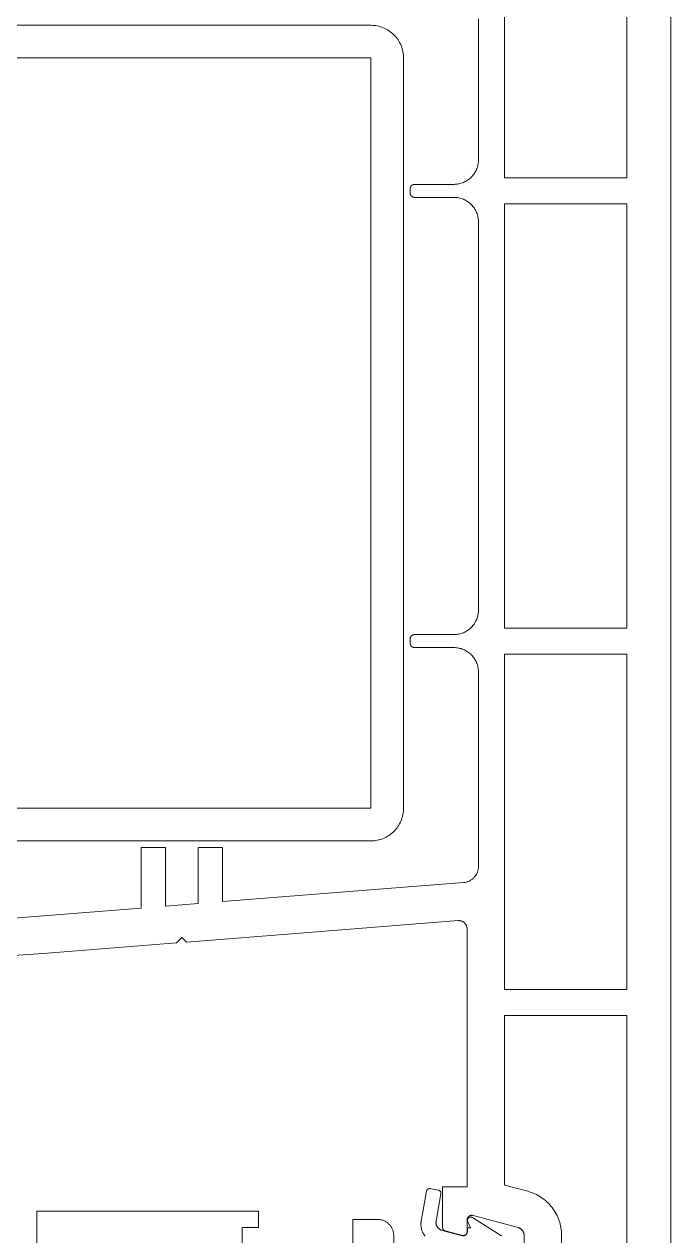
# Model space of a CAD drawing. Header units: centimetres. Extents: x 16433 to 114398, y -50094 to -12305.
# Drawn here: x 66733.37 to 66737.34, y -38604.81 to -38597.38 of the extents above; entities that cross this region are included whole.
import ezdxf

# ---------------------------------------------------------------- set-up
doc = ezdxf.new("R2010")
doc.units = ezdxf.units.CM
doc.header["$LTSCALE"] = 0.5
doc.layers.get('0').update_dxf_attribs({"linetype": 'CONTINUOUS'})
doc.layers.add('0-Coupe A.3', color=7, linetype='CONTINUOUS')

# ---------------------------------------------------------------- blocks, each defined once
blk = doc.blocks.new('Groupe-364-1')
at = {"color": 7, "linetype": 'Continuous', "lineweight": 5}
blk.add_polyline3d([(10408.2603, -46985.6852, 0), (10393.0472, -46988.5662, 0)], dxfattribs=at)
blk = doc.blocks.new('Groupe-369-1')
at = {"color": 7, "linetype": 'Continuous', "lineweight": 5}
for points in [[(10406.4097, -46987.4455, 0), (10406.4096, -46987.4463, 0), (10406.4095, -46987.4471, 0), (10406.4093, -46987.4479, 0), (10406.4092, -46987.4487, 0), (10406.409, -46987.4495, 0), (10406.4087, -46987.4503, 0), (10406.4084, -46987.451, 0), (10406.4081, -46987.4518, 0), (10406.4078, -46987.4525, 0), (10406.4074, -46987.4533, 0), (10406.407, -46987.454, 0), (10406.4066, -46987.4547, 0), (10406.4062, -46987.4554, 0), (10406.4057, -46987.456, 0), (10406.4052, -46987.4567, 0), (10406.4046, -46987.4573, 0), (10406.4041, -46987.4579, 0), (10406.4035, -46987.4585, 0), (10406.4029, -46987.459, 0), (10406.4023, -46987.4595, 0), (10406.4016, -46987.46, 0), (10406.401, -46987.4605, 0), (10406.4003, -46987.461, 0), (10406.3996, -46987.4614, 0), (10406.3989, -46987.4618, 0), (10406.3981, -46987.4621, 0), (10406.3974, -46987.4624, 0), (10406.3966, -46987.4627, 0), (10406.3958, -46987.463, 0), (10406.395, -46987.4632, 0), (10406.3943, -46987.4634, 0), (10406.3935, -46987.4636, 0), (10406.1473, -46987.5102, 0), (10406.1194, -46987.3628, 0), (10404.5656, -46987.6571, 0), (10404.5631, -46987.6577, 0), (10404.5606, -46987.6583, 0), (10404.5581, -46987.6591, 0), (10404.5557, -46987.6601, 0), (10404.5534, -46987.6611, 0), (10404.5511, -46987.6623, 0), (10404.5488, -46987.6636, 0), (10404.5467, -46987.665, 0), (10404.5446, -46987.6665, 0), (10404.5426, -46987.6681, 0), (10404.5407, -46987.6698, 0), (10404.5388, -46987.6716, 0), (10404.5371, -46987.6735, 0), (10404.5354, -46987.6755, 0), (10404.5339, -46987.6776, 0), (10404.5325, -46987.6797, 0), (10404.5312, -46987.6819, 0), (10404.53, -46987.6842, 0), (10404.5289, -46987.6866, 0), (10404.528, -46987.689, 0), (10404.5271, -46987.6914, 0), (10404.5264, -46987.6939, 0), (10404.5259, -46987.6964, 0), (10404.5254, -46987.6989, 0), (10404.5251, -46987.7015, 0), (10404.5249, -46987.7041, 0), (10404.5249, -46987.7066, 0), (10404.525, -46987.7092, 0), (10404.5252, -46987.7118, 0), (10404.5255, -46987.7143, 0), (10404.526, -46987.7169, 0), (10404.5266, -46987.7194, 0), (10404.7286, -46988.4608, 0), (10404.776, -46988.635, 0), (10404.9662, -46989.334, 0), (10404.944, -46989.3665, 0), (10404.9821, -46989.3925, 0), (10405.1974, -46990.1837, 0), (10405.2448, -46990.3579, 0)], [(10398.1739, -46987.5953, 0), (10406.3403, -46986.0488, 0)], [(10406.6457, -46986.907, 0), (10406.3471, -46986.9635, 0), (10406.3451, -46986.9639, 0), (10406.3431, -46986.9644, 0), (10406.3412, -46986.965, 0), (10406.3392, -46986.9657, 0), (10406.3373, -46986.9664, 0), (10406.3355, -46986.9672, 0), (10406.3336, -46986.9681, 0), (10406.3318, -46986.9691, 0), (10406.3301, -46986.9701, 0), (10406.3283, -46986.9713, 0), (10406.3267, -46986.9724, 0), (10406.3251, -46986.9737, 0), (10406.3235, -46986.975, 0), (10406.322, -46986.9764, 0), (10406.3205, -46986.9778, 0), (10406.3191, -46986.9793, 0), (10406.3178, -46986.9809, 0), (10406.3165, -46986.9825, 0), (10406.3153, -46986.9841, 0), (10406.3142, -46986.9858, 0), (10406.3131, -46986.9876, 0), (10406.3122, -46986.9894, 0), (10406.3112, -46986.9912, 0), (10406.3104, -46986.9931, 0), (10406.3096, -46986.995, 0), (10406.309, -46986.9969, 0), (10406.3084, -46986.9988, 0), (10406.3078, -46987.0008, 0), (10406.3074, -46987.0028, 0), (10406.307, -46987.0048, 0), (10406.3068, -46987.0069, 0), (10406.3066, -46987.0089, 0), (10406.2853, -46987.293, 0), (10406.2852, -46987.2947, 0), (10406.2853, -46987.2964, 0), (10406.2854, -46987.2981, 0), (10406.2856, -46987.2998, 0), (10406.2859, -46987.3015, 0), (10406.2863, -46987.3032, 0), (10406.2868, -46987.3048, 0), (10406.2874, -46987.3065, 0), (10406.2881, -46987.308, 0), (10406.2889, -46987.3096, 0), (10406.2897, -46987.311, 0), (10406.2907, -46987.3125, 0), (10406.2917, -46987.3139, 0), (10406.2928, -46987.3152, 0), (10406.294, -46987.3164, 0), (10406.2952, -46987.3176, 0), (10406.2966, -46987.3187, 0), (10406.2979, -46987.3197, 0), (10406.2994, -46987.3207, 0), (10406.3008, -46987.3216, 0), (10406.3024, -46987.3223, 0), (10406.304, -46987.323, 0), (10406.3056, -46987.3236, 0), (10406.3072, -46987.3241, 0), (10406.3089, -46987.3245, 0), (10406.3106, -46987.3249, 0), (10406.3123, -46987.3251, 0), (10406.314, -46987.3252, 0), (10406.3157, -46987.3252, 0), (10406.3174, -46987.3251, 0), (10406.3191, -46987.325, 0), (10406.3208, -46987.3247, 0), (10406.3945, -46987.3107, 0), (10406.3956, -46987.3106, 0), (10406.3968, -46987.3104, 0), (10406.3979, -46987.3104, 0), (10406.3991, -46987.3104, 0), (10406.4002, -46987.3105, 0), (10406.4013, -46987.3106, 0), (10406.4025, -46987.3109, 0), (10406.4036, -46987.3111, 0), (10406.4047, -46987.3115, 0), (10406.4057, -46987.3119, 0), (10406.4068, -46987.3123, 0), (10406.4078, -46987.3128, 0), (10406.4088, -46987.3134, 0), (10406.4098, -46987.3141, 0), (10406.4107, -46987.3147, 0), (10406.4116, -46987.3155, 0), (10406.4124, -46987.3163, 0), (10406.4132, -46987.3171, 0), (10406.4139, -46987.318, 0), (10406.4146, -46987.3189, 0), (10406.4152, -46987.3199, 0), (10406.4158, -46987.3208, 0), (10406.4163, -46987.3219, 0), (10406.4168, -46987.3229, 0), (10406.4172, -46987.324, 0), (10406.4175, -46987.3251, 0), (10406.4178, -46987.3262, 0), (10406.418, -46987.3273, 0), (10406.4181, -46987.3285, 0), (10406.4182, -46987.3296, 0), (10406.4182, -46987.3307, 0), (10406.4182, -46987.3319, 0), (10406.4097, -46987.4455, 0)], [(10406.0772, -46986.9917, 0), (10406.0783, -46986.9803, 0), (10406.0798, -46986.969, 0), (10406.0819, -46986.9577, 0), (10406.0843, -46986.9465, 0), (10406.0873, -46986.9355, 0), (10406.0906, -46986.9245, 0), (10406.0945, -46986.9137, 0), (10406.0987, -46986.9031, 0), (10406.1034, -46986.8927, 0), (10406.1085, -46986.8824, 0), (10406.1141, -46986.8724, 0), (10406.12, -46986.8626, 0), (10406.1263, -46986.853, 0), (10406.1331, -46986.8438, 0), (10406.1402, -46986.8348, 0), (10406.1476, -46986.8261, 0), (10406.1554, -46986.8177, 0), (10406.1636, -46986.8096, 0), (10406.172, -46986.8019, 0), (10406.1808, -46986.7946, 0), (10406.1899, -46986.7876, 0), (10406.1992, -46986.7809, 0), (10406.2088, -46986.7747, 0), (10406.2187, -46986.7689, 0), (10406.2287, -46986.7634, 0), (10406.239, -46986.7584, 0), (10406.2495, -46986.7538, 0), (10406.2602, -46986.7497, 0), (10406.271, -46986.746, 0), (10406.282, -46986.7427, 0), (10406.2931, -46986.7399, 0), (10406.3043, -46986.7375, 0), (10406.5175, -46986.6971, 0)], [(10406.3378, -46986.3241, 0), (10404.9054, -46986.5953, 0), (10405.0449, -46987.3322, 0), (10406.0662, -46987.1388, 0), (10406.0772, -46986.9917, 0)], [(10406.9742, -46989.8879, 0), (10406.758, -46989.9288, 0), (10406.5049, -46988.5926, 0), (10406.6032, -46988.574, 0), (10406.6218, -46988.6722, 0), (10407.0148, -46988.5978, 0)], [(10406.5935, -46987.9855, 0), (10406.4462, -46988.0134, 0), (10406.4182, -46987.866, 0), (10406.4174, -46987.8612, 0), (10406.4169, -46987.8563, 0), (10406.4166, -46987.8514, 0), (10406.4165, -46987.8465, 0), (10406.4167, -46987.8416, 0), (10406.4171, -46987.8367, 0), (10406.4177, -46987.8318, 0), (10406.4186, -46987.827, 0), (10406.4197, -46987.8222, 0), (10406.4211, -46987.8175, 0), (10406.4227, -46987.8129, 0), (10406.4245, -46987.8083, 0), (10406.4265, -46987.8038, 0), (10406.4287, -46987.7995, 0), (10406.4312, -46987.7952, 0), (10406.4339, -46987.7911, 0), (10406.4367, -46987.7871, 0), (10406.4398, -46987.7833, 0), (10406.443, -46987.7796, 0), (10406.4464, -46987.7761, 0), (10406.45, -46987.7727, 0), (10406.4538, -46987.7695, 0), (10406.4577, -46987.7666, 0), (10406.4617, -46987.7638, 0), (10406.4659, -46987.7612, 0), (10406.4702, -46987.7588, 0), (10406.4746, -46987.7566, 0), (10406.4791, -46987.7547, 0), (10406.4837, -46987.753, 0), (10406.4883, -46987.7515, 0), (10406.4931, -46987.7502, 0), (10406.4979, -46987.7492, 0), (10407.333, -46987.591, 0)], [(10406.1704, -46987.5062, 0), (10406.1702, -46987.5062, 0), (10406.1701, -46987.5062, 0), (10406.17, -46987.5062, 0), (10406.1699, -46987.5062, 0), (10406.1698, -46987.5062, 0), (10406.1697, -46987.5062, 0), (10406.1696, -46987.5062, 0), (10406.1695, -46987.5062, 0), (10406.1694, -46987.5062, 0), (10406.1693, -46987.5062, 0), (10406.1692, -46987.5062, 0), (10406.1691, -46987.5062, 0), (10406.169, -46987.5062, 0), (10406.1689, -46987.5062, 0), (10406.1688, -46987.5062, 0), (10406.1686, -46987.5063, 0), (10406.1685, -46987.5063, 0), (10406.1684, -46987.5063, 0), (10406.1683, -46987.5063, 0), (10406.1682, -46987.5063, 0), (10406.1681, -46987.5063, 0), (10406.168, -46987.5063, 0), (10406.1679, -46987.5063, 0), (10406.1678, -46987.5064, 0), (10406.1677, -46987.5064, 0), (10406.1676, -46987.5064, 0), (10406.1675, -46987.5064, 0), (10406.1674, -46987.5064, 0), (10406.1673, -46987.5064, 0), (10406.1672, -46987.5065, 0), (10406.1671, -46987.5065, 0), (10406.167, -46987.5065, 0)], [(10399.0714, -46988.6263, 0), (10399.9213, -46988.4654, 0), (10399.9286, -46988.4642, 0), (10399.9359, -46988.4634, 0), (10399.9432, -46988.4629, 0), (10399.9506, -46988.4628, 0), (10399.958, -46988.463, 0), (10399.9653, -46988.4636, 0), (10399.9726, -46988.4646, 0), (10399.9798, -46988.4659, 0), (10399.987, -46988.4676, 0), (10399.9941, -46988.4696, 0), (10400.001, -46988.472, 0), (10400.0079, -46988.4747, 0), (10400.0146, -46988.4778, 0), (10400.0211, -46988.4811, 0), (10400.0275, -46988.4848, 0), (10400.0337, -46988.4888, 0), (10400.0397, -46988.4931, 0), (10400.0454, -46988.4977, 0), (10400.051, -46988.5026, 0), (10400.0563, -46988.5077, 0), (10400.0613, -46988.5131, 0), (10400.066, -46988.5187, 0), (10400.0705, -46988.5245, 0), (10400.0747, -46988.5306, 0), (10400.0786, -46988.5368, 0), (10400.0821, -46988.5433, 0), (10400.0854, -46988.5499, 0), (10400.0883, -46988.5566, 0), (10400.0909, -46988.5635, 0), (10400.0932, -46988.5705, 0), (10400.095, -46988.5777, 0), (10400.0966, -46988.5849, 0), (10400.1413, -46988.8207, 0), (10400.1416, -46988.8221, 0), (10400.1419, -46988.8235, 0), (10400.1424, -46988.8249, 0), (10400.1429, -46988.8263, 0), (10400.1435, -46988.8277, 0), (10400.1441, -46988.829, 0), (10400.1449, -46988.8303, 0), (10400.1456, -46988.8315, 0), (10400.1465, -46988.8327, 0), (10400.1474, -46988.8339, 0), (10400.1483, -46988.835, 0), (10400.1493, -46988.8361, 0), (10400.1504, -46988.8371, 0), (10400.1515, -46988.8381, 0), (10400.1526, -46988.839, 0), (10400.1538, -46988.8399, 0), (10400.1551, -46988.8407, 0), (10400.1563, -46988.8414, 0), (10400.1577, -46988.8421, 0), (10400.159, -46988.8427, 0), (10400.1604, -46988.8432, 0), (10400.1618, -46988.8437, 0), (10400.1632, -46988.8441, 0), (10400.1646, -46988.8445, 0), (10400.1661, -46988.8447, 0), (10400.1675, -46988.8449, 0), (10400.169, -46988.845, 0), (10400.1705, -46988.8451, 0), (10400.1719, -46988.8451, 0), (10400.1734, -46988.845, 0), (10400.1749, -46988.8448, 0), (10400.1763, -46988.8446, 0), (10400.196, -46988.8408, 0), (10400.1974, -46988.8405, 0), (10400.1988, -46988.8401, 0), (10400.2002, -46988.8397, 0), (10400.2016, -46988.8392, 0), (10400.203, -46988.8386, 0), (10400.2043, -46988.8379, 0), (10400.2056, -46988.8372, 0), (10400.2068, -46988.8365, 0), (10400.208, -46988.8356, 0), (10400.2092, -46988.8347, 0), (10400.2103, -46988.8338, 0), (10400.2114, -46988.8328, 0), (10400.2124, -46988.8317, 0), (10400.2134, -46988.8306, 0), (10400.2143, -46988.8295, 0), (10400.2152, -46988.8283, 0), (10400.216, -46988.827, 0), (10400.2167, -46988.8257, 0), (10400.2174, -46988.8244, 0), (10400.218, -46988.8231, 0), (10400.2185, -46988.8217, 0), (10400.219, -46988.8203, 0), (10400.2194, -46988.8189, 0), (10400.2197, -46988.8175, 0), (10400.22, -46988.816, 0), (10400.2202, -46988.8146, 0), (10400.2203, -46988.8131, 0), (10400.2204, -46988.8116, 0), (10400.2204, -46988.8102, 0), (10400.2203, -46988.8087, 0), (10400.2201, -46988.8072, 0), (10400.2199, -46988.8058, 0), (10400.1752, -46988.57, 0), (10400.174, -46988.5627, 0), (10400.1732, -46988.5554, 0), (10400.1727, -46988.548, 0), (10400.1726, -46988.5407, 0), (10400.1728, -46988.5333, 0), (10400.1734, -46988.526, 0), (10400.1744, -46988.5187, 0), (10400.1757, -46988.5114, 0), (10400.1774, -46988.5043, 0), (10400.1794, -46988.4972, 0), (10400.1818, -46988.4902, 0), (10400.1845, -46988.4834, 0), (10400.1876, -46988.4767, 0), (10400.1909, -46988.4701, 0), (10400.1946, -46988.4638, 0), (10400.1986, -46988.4576, 0), (10400.2029, -46988.4516, 0), (10400.2075, -46988.4458, 0), (10400.2124, -46988.4403, 0), (10400.2175, -46988.435, 0), (10400.2229, -46988.43, 0), (10400.2285, -46988.4252, 0), (10400.2343, -46988.4208, 0), (10400.2404, -46988.4166, 0), (10400.2466, -46988.4127, 0), (10400.2531, -46988.4091, 0), (10400.2597, -46988.4059, 0), (10400.2665, -46988.403, 0), (10400.2733, -46988.4004, 0), (10400.2804, -46988.3981, 0), (10400.2875, -46988.3962, 0), (10400.2947, -46988.3947, 0), (10402.6331, -46987.9518, 0), (10402.6404, -46987.9506, 0), (10402.6477, -46987.9498, 0), (10402.655, -46987.9493, 0), (10402.6624, -46987.9492, 0), (10402.6698, -46987.9495, 0), (10402.6771, -46987.9501, 0), (10402.6844, -46987.951, 0), (10402.6916, -46987.9524, 0), (10402.6988, -46987.954, 0), (10402.7059, -46987.9561, 0), (10402.7128, -46987.9584, 0), (10402.7197, -46987.9612, 0), (10402.7264, -46987.9642, 0), (10402.7329, -46987.9676, 0), (10402.7393, -46987.9713, 0), (10402.7455, -46987.9753, 0), (10402.7515, -46987.9796, 0), (10402.7572, -46987.9841, 0), (10402.7628, -46987.989, 0), (10402.7681, -46987.9941, 0), (10402.7731, -46987.9995, 0), (10402.7778, -46988.0051, 0), (10402.7823, -46988.011, 0), (10402.7865, -46988.017, 0), (10402.7904, -46988.0233, 0), (10402.7939, -46988.0297, 0), (10402.7972, -46988.0363, 0), (10402.8001, -46988.0431, 0), (10402.8027, -46988.05, 0), (10402.805, -46988.057, 0), (10402.8068, -46988.0641, 0), (10402.8084, -46988.0713, 0), (10402.8531, -46988.3071, 0), (10402.8534, -46988.3085, 0), (10402.8537, -46988.31, 0), (10402.8542, -46988.3114, 0), (10402.8547, -46988.3128, 0), (10402.8553, -46988.3141, 0), (10402.8559, -46988.3154, 0), (10402.8567, -46988.3167, 0), (10402.8574, -46988.318, 0), (10402.8583, -46988.3192, 0), (10402.8592, -46988.3203, 0), (10402.8601, -46988.3215, 0), (10402.8611, -46988.3225, 0), (10402.8622, -46988.3236, 0), (10402.8633, -46988.3245, 0), (10402.8644, -46988.3255, 0), (10402.8656, -46988.3263, 0), (10402.8669, -46988.3271, 0), (10402.8681, -46988.3279, 0), (10402.8695, -46988.3285, 0), (10402.8708, -46988.3291, 0), (10402.8722, -46988.3297, 0), (10402.8736, -46988.3302, 0), (10402.875, -46988.3306, 0), (10402.8764, -46988.3309, 0), (10402.8779, -46988.3312, 0), (10402.8793, -46988.3314, 0), (10402.8808, -46988.3315, 0), (10402.8823, -46988.3315, 0), (10402.8837, -46988.3315, 0), (10402.8852, -46988.3314, 0), (10402.8867, -46988.3312, 0), (10402.8881, -46988.331, 0), (10402.9078, -46988.3273, 0), (10402.9092, -46988.327, 0), (10402.9106, -46988.3266, 0), (10402.912, -46988.3261, 0), (10402.9134, -46988.3256, 0), (10402.9148, -46988.325, 0), (10402.9161, -46988.3244, 0), (10402.9174, -46988.3237, 0), (10402.9186, -46988.3229, 0), (10402.9198, -46988.3221, 0), (10402.921, -46988.3212, 0), (10402.9221, -46988.3202, 0), (10402.9232, -46988.3192, 0), (10402.9242, -46988.3182, 0), (10402.9252, -46988.317, 0), (10402.9261, -46988.3159, 0), (10402.927, -46988.3147, 0), (10402.9278, -46988.3135, 0), (10402.9285, -46988.3122, 0), (10402.9292, -46988.3109, 0), (10402.9298, -46988.3095, 0), (10402.9303, -46988.3082, 0), (10402.9308, -46988.3068, 0), (10402.9312, -46988.3054, 0), (10402.9315, -46988.3039, 0), (10402.9318, -46988.3025, 0), (10402.932, -46988.301, 0), (10402.9321, -46988.2996, 0), (10402.9322, -46988.2981, 0), (10402.9322, -46988.2966, 0), (10402.9321, -46988.2951, 0), (10402.9319, -46988.2937, 0), (10402.9317, -46988.2922, 0), (10402.887, -46988.0564, 0), (10402.8858, -46988.0491, 0), (10402.885, -46988.0418, 0), (10402.8845, -46988.0345, 0), (10402.8844, -46988.0271, 0), (10402.8846, -46988.0198, 0), (10402.8852, -46988.0124, 0), (10402.8862, -46988.0051, 0), (10402.8875, -46987.9979, 0), (10402.8892, -46987.9907, 0), (10402.8912, -46987.9836, 0), (10402.8936, -46987.9767, 0), (10402.8963, -46987.9698, 0), (10402.8994, -46987.9631, 0), (10402.9027, -46987.9566, 0), (10402.9064, -46987.9502, 0), (10402.9104, -46987.944, 0), (10402.9147, -46987.938, 0), (10402.9193, -46987.9323, 0), (10402.9242, -46987.9268, 0), (10402.9293, -46987.9215, 0), (10402.9347, -46987.9164, 0), (10402.9403, -46987.9117, 0), (10402.9461, -46987.9072, 0), (10402.9522, -46987.903, 0), (10402.9584, -46987.8991, 0), (10402.9649, -46987.8956, 0), (10402.9715, -46987.8923, 0), (10402.9783, -46987.8894, 0), (10402.9851, -46987.8868, 0), (10402.9922, -46987.8846, 0), (10402.9993, -46987.8827, 0), (10403.0065, -46987.8811, 0), (10404.1766, -46987.6595, 0), (10404.1812, -46987.6588, 0), (10404.1858, -46987.6582, 0), (10404.1905, -46987.6579, 0), (10404.1952, -46987.6578, 0), (10404.1998, -46987.6579, 0), (10404.2045, -46987.6582, 0), (10404.2091, -46987.6587, 0), (10404.2137, -46987.6595, 0), (10404.2183, -46987.6605, 0), (10404.2228, -46987.6616, 0), (10404.2272, -46987.663, 0), (10404.2316, -46987.6646, 0), (10404.2359, -46987.6664, 0), (10404.2401, -46987.6684, 0), (10404.2442, -46987.6706, 0), (10404.2483, -46987.673, 0), (10404.2522, -46987.6756, 0), (10404.2559, -46987.6783, 0), (10404.2596, -46987.6812, 0), (10404.2631, -46987.6843, 0), (10404.2664, -46987.6875, 0), (10404.2696, -46987.6909, 0), (10404.2726, -46987.6945, 0), (10404.2755, -46987.6982, 0), (10404.2782, -46987.702, 0), (10404.2807, -46987.7059, 0), (10404.283, -46987.7099, 0), (10404.2852, -46987.7141, 0), (10404.2871, -46987.7183, 0), (10404.2889, -46987.7226, 0), (10404.2904, -46987.727, 0), (10404.2917, -46987.7315, 0), (10404.681, -46989.1619, 0), (10404.3548, -46989.2237, 0), (10404.3827, -46989.3711, 0), (10404.7205, -46989.3071, 0), (10404.7732, -46989.5007, 0), (10404.42, -46989.5676, 0), (10404.4479, -46989.7149, 0), (10404.8127, -46989.6459, 0), (10405.2047, -46991.0864, 0)], [(10404.1462, -46988.337, 0), (10404.1441, -46988.3274, 0), (10404.1416, -46988.3179, 0), (10404.1386, -46988.3086, 0), (10404.1352, -46988.2994, 0), (10404.1313, -46988.2904, 0), (10404.1269, -46988.2816, 0), (10404.1222, -46988.273, 0), (10404.117, -46988.2646, 0), (10404.1114, -46988.2566, 0), (10404.1055, -46988.2488, 0), (10404.0991, -46988.2413, 0), (10404.0924, -46988.2341, 0), (10404.0854, -46988.2273, 0), (10404.078, -46988.2208, 0), (10404.0703, -46988.2147, 0), (10404.0623, -46988.209, 0), (10404.0541, -46988.2036, 0), (10404.0456, -46988.1987, 0), (10404.0369, -46988.1942, 0), (10404.0279, -46988.1902, 0), (10404.0188, -46988.1865, 0), (10404.0095, -46988.1834, 0), (10404.0001, -46988.1807, 0), (10403.9905, -46988.1784, 0), (10403.9809, -46988.1767, 0), (10403.9711, -46988.1754, 0), (10403.9613, -46988.1746, 0), (10403.9515, -46988.1742, 0), (10403.9417, -46988.1744, 0), (10403.9319, -46988.175, 0), (10403.9222, -46988.1761, 0), (10403.9125, -46988.1777, 0), (10399.3928, -46989.0336, 0), (10399.3832, -46989.0357, 0), (10399.3737, -46989.0382, 0), (10399.3644, -46989.0412, 0), (10399.3552, -46989.0447, 0), (10399.3462, -46989.0486, 0), (10399.3374, -46989.0529, 0), (10399.3288, -46989.0577, 0), (10399.3204, -46989.0628, 0), (10399.3124, -46989.0684, 0), (10399.3046, -46989.0744, 0), (10399.2971, -46989.0807, 0), (10399.2899, -46989.0874, 0), (10399.2831, -46989.0945, 0), (10399.2766, -46989.1019, 0), (10399.2705, -46989.1095, 0), (10399.2648, -46989.1175, 0), (10399.2594, -46989.1258, 0), (10399.2545, -46989.1343, 0), (10399.25, -46989.143, 0), (10399.246, -46989.1519, 0), (10399.2423, -46989.1611, 0), (10399.2392, -46989.1703, 0), (10399.2365, -46989.1798, 0), (10399.2342, -46989.1893, 0), (10399.2325, -46989.199, 0), (10399.2312, -46989.2087, 0), (10399.2304, -46989.2185, 0), (10399.23, -46989.2283, 0), (10399.2302, -46989.2381, 0), (10399.2308, -46989.2479, 0), (10399.2319, -46989.2577, 0), (10399.2335, -46989.2674, 0), (10399.9034, -46992.8045, 0)], [(10404.8161, -46991.8741, 0), (10404.1462, -46988.337, 0)]]:
    blk.add_polyline3d(points, dxfattribs=at)
at = {"color": 9, "linetype": 'Continuous', "lineweight": 5, "true_color": 0xbbbbbb}
for points in [[(10406.3762, -46987.0979, 0), (10406.3741, -46987.1032, 0), (10406.299, -46987.2951, 0), (10406.2989, -46987.2954, 0), (10406.2988, -46987.2958, 0), (10406.2987, -46987.2961, 0), (10406.2986, -46987.2964, 0), (10406.2985, -46987.2968, 0), (10406.2984, -46987.2971, 0), (10406.2983, -46987.2974, 0), (10406.2982, -46987.2978, 0), (10406.2981, -46987.2981, 0), (10406.298, -46987.2985, 0), (10406.298, -46987.2988, 0), (10406.2979, -46987.2992, 0), (10406.2979, -46987.2995, 0), (10406.2978, -46987.2998, 0), (10406.2978, -46987.3002, 0), (10406.2977, -46987.3005, 0), (10406.2977, -46987.3009, 0), (10406.2977, -46987.3012, 0), (10406.2977, -46987.3016, 0), (10406.2977, -46987.3019, 0), (10406.2977, -46987.3023, 0), (10406.2977, -46987.3026, 0), (10406.2977, -46987.303, 0), (10406.2977, -46987.3033, 0), (10406.2977, -46987.3037, 0), (10406.2977, -46987.304, 0), (10406.2978, -46987.3044, 0), (10406.2978, -46987.3047, 0), (10406.2978, -46987.3051, 0), (10406.2979, -46987.3054, 0), (10406.2979, -46987.3058, 0), (10406.298, -46987.3061, 0), (10406.2982, -46987.3071, 0), (10406.2985, -46987.308, 0), (10406.2988, -46987.309, 0), (10406.2991, -46987.3099, 0), (10406.2995, -46987.3108, 0), (10406.2999, -46987.3117, 0), (10406.3004, -46987.3125, 0), (10406.3009, -46987.3134, 0), (10406.3015, -46987.3142, 0), (10406.3021, -46987.3149, 0), (10406.3027, -46987.3157, 0), (10406.3034, -46987.3164, 0), (10406.3041, -46987.3171, 0), (10406.3048, -46987.3177, 0), (10406.3056, -46987.3183, 0), (10406.3064, -46987.3189, 0), (10406.3072, -46987.3195, 0), (10406.3081, -46987.3199, 0), (10406.3089, -46987.3204, 0), (10406.3098, -46987.3208, 0), (10406.3107, -46987.3212, 0), (10406.3117, -46987.3215, 0), (10406.3126, -46987.3217, 0), (10406.3136, -46987.322, 0), (10406.3145, -46987.3221, 0), (10406.3155, -46987.3223, 0), (10406.3165, -46987.3224, 0), (10406.3175, -46987.3224, 0), (10406.3185, -46987.3224, 0), (10406.3194, -46987.3223, 0), (10406.3204, -46987.3222, 0), (10406.3214, -46987.322, 0), (10406.3216, -46987.322, 0), (10406.3219, -46987.3219, 0), (10406.3222, -46987.3219, 0), (10406.3224, -46987.3218, 0), (10406.3227, -46987.3217, 0), (10406.323, -46987.3217, 0), (10406.3232, -46987.3216, 0), (10406.3235, -46987.3215, 0), (10406.3238, -46987.3214, 0), (10406.324, -46987.3214, 0), (10406.3243, -46987.3213, 0), (10406.3245, -46987.3212, 0), (10406.3248, -46987.3211, 0), (10406.325, -46987.321, 0), (10406.3253, -46987.3209, 0), (10406.3255, -46987.3208, 0), (10406.3258, -46987.3207, 0), (10406.326, -46987.3205, 0), (10406.3263, -46987.3204, 0), (10406.3265, -46987.3203, 0), (10406.3268, -46987.3202, 0), (10406.327, -46987.3201, 0), (10406.3273, -46987.3199, 0), (10406.3275, -46987.3198, 0), (10406.3277, -46987.3197, 0), (10406.328, -46987.3195, 0), (10406.3282, -46987.3194, 0), (10406.3284, -46987.3192, 0), (10406.3287, -46987.3191, 0), (10406.3289, -46987.3189, 0), (10406.3291, -46987.3188, 0), (10406.3293, -46987.3186, 0), (10406.3621, -46987.2951, 0), (10406.3656, -46987.3137, 0), (10406.3853, -46987.3099, 0), (10406.3867, -46987.3097, 0), (10406.3882, -46987.3095, 0), (10406.3896, -46987.3094, 0), (10406.3911, -46987.3094, 0), (10406.3926, -46987.3095, 0), (10406.3941, -46987.3096, 0), (10406.3955, -46987.3098, 0), (10406.397, -46987.3101, 0), (10406.3984, -46987.3104, 0), (10406.3998, -46987.3108, 0), (10406.4012, -46987.3113, 0), (10406.4026, -46987.3118, 0), (10406.4039, -46987.3124, 0), (10406.4052, -46987.3131, 0), (10406.4065, -46987.3138, 0), (10406.4077, -46987.3146, 0), (10406.4089, -46987.3155, 0), (10406.4101, -46987.3164, 0), (10406.4112, -46987.3174, 0), (10406.4122, -46987.3184, 0), (10406.4133, -46987.3195, 0), (10406.4142, -46987.3206, 0), (10406.4151, -46987.3218, 0), (10406.4159, -46987.323, 0), (10406.4167, -46987.3242, 0), (10406.4174, -46987.3255, 0), (10406.4181, -46987.3268, 0), (10406.4187, -46987.3282, 0), (10406.4192, -46987.3296, 0)], [(10406.4203, -46987.3338, 0), (10406.4106, -46987.464, 0), (10406.4104, -46987.4663, 0), (10406.41, -46987.4686, 0), (10406.4096, -46987.4709, 0), (10406.409, -46987.4731, 0), (10406.4084, -46987.4754, 0), (10406.4076, -46987.4776, 0), (10406.4068, -46987.4797, 0), (10406.4058, -46987.4818, 0), (10406.4048, -46987.4839, 0), (10406.4037, -46987.4859, 0), (10406.4024, -46987.4879, 0), (10406.4011, -46987.4898, 0), (10406.3997, -46987.4916, 0), (10406.3982, -46987.4934, 0), (10406.3966, -46987.4951, 0), (10406.395, -46987.4967, 0), (10406.3932, -46987.4983, 0), (10406.3914, -46987.4997, 0), (10406.3896, -46987.5011, 0), (10406.3877, -46987.5024, 0), (10406.3857, -46987.5036, 0), (10406.3836, -46987.5047, 0), (10406.3816, -46987.5057, 0), (10406.3794, -46987.5066, 0), (10406.3773, -46987.5075, 0), (10406.3751, -46987.5082, 0), (10406.3728, -46987.5088, 0), (10406.3706, -46987.5093, 0), (10406.3683, -46987.5097, 0), (10406.366, -46987.51, 0), (10406.3637, -46987.5102, 0), (10406.3614, -46987.5103, 0), (10406.1917, -46987.5124, 0), (10406.1916, -46987.5124, 0), (10406.1915, -46987.5124, 0), (10406.1914, -46987.5124, 0), (10406.1913, -46987.5124, 0), (10406.1912, -46987.5124, 0), (10406.1911, -46987.5124, 0), (10406.1909, -46987.5124, 0), (10406.1908, -46987.5124, 0), (10406.1907, -46987.5125, 0), (10406.1906, -46987.5125, 0), (10406.1905, -46987.5125, 0), (10406.1904, -46987.5125, 0), (10406.1903, -46987.5125, 0), (10406.1902, -46987.5125, 0), (10406.1901, -46987.5125, 0), (10406.19, -46987.5125, 0), (10406.1899, -46987.5125, 0), (10406.1898, -46987.5125, 0), (10406.1896, -46987.5126, 0), (10406.1895, -46987.5126, 0), (10406.1894, -46987.5126, 0), (10406.1893, -46987.5126, 0), (10406.1892, -46987.5126, 0), (10406.1891, -46987.5126, 0), (10406.189, -46987.5126, 0), (10406.1889, -46987.5127, 0), (10406.1888, -46987.5127, 0), (10406.1887, -46987.5127, 0), (10406.1886, -46987.5127, 0), (10406.1885, -46987.5127, 0), (10406.1883, -46987.5127, 0), (10406.1882, -46987.5128, 0), (10406.1874, -46987.5129, 0), (10406.1865, -46987.5132, 0), (10406.1857, -46987.5134, 0), (10406.1849, -46987.5137, 0), (10406.1841, -46987.514, 0), (10406.1833, -46987.5144, 0), (10406.1825, -46987.5148, 0), (10406.1817, -46987.5152, 0), (10406.181, -46987.5157, 0), (10406.1803, -46987.5162, 0), (10406.1796, -46987.5167, 0), (10406.1789, -46987.5173, 0), (10406.1783, -46987.5178, 0), (10406.1776, -46987.5185, 0), (10406.177, -46987.5191, 0), (10406.1765, -46987.5198, 0), (10406.1759, -46987.5204, 0), (10406.1754, -46987.5212, 0), (10406.175, -46987.5219, 0), (10406.1745, -46987.5226, 0), (10406.1741, -46987.5234, 0), (10406.1737, -46987.5242, 0), (10406.1734, -46987.525, 0), (10406.1731, -46987.5258, 0), (10406.1728, -46987.5266, 0), (10406.1726, -46987.5275, 0), (10406.1724, -46987.5283, 0), (10406.1722, -46987.5292, 0), (10406.1721, -46987.5301, 0), (10406.172, -46987.5309, 0), (10406.172, -46987.5318, 0), (10406.172, -46987.5327, 0), (10406.1726, -46987.5827, 0), (10406.1726, -46987.5828, 0), (10406.1726, -46987.5829, 0), (10406.1726, -46987.583, 0), (10406.1726, -46987.5831, 0), (10406.1726, -46987.5831, 0), (10406.1726, -46987.5832, 0), (10406.1726, -46987.5833, 0), (10406.1726, -46987.5834, 0), (10406.1726, -46987.5835, 0), (10406.1726, -46987.5836, 0), (10406.1726, -46987.5837, 0), (10406.1726, -46987.5838, 0), (10406.1726, -46987.5839, 0), (10406.1727, -46987.584, 0), (10406.1727, -46987.5841, 0), (10406.1727, -46987.5842, 0), (10406.1727, -46987.5843, 0), (10406.1727, -46987.5844, 0), (10406.1727, -46987.5845, 0), (10406.1727, -46987.5846, 0), (10406.1727, -46987.5847, 0), (10406.1727, -46987.5847, 0), (10406.1727, -46987.5848, 0), (10406.1728, -46987.5849, 0), (10406.1728, -46987.585, 0), (10406.1728, -46987.5851, 0), (10406.1728, -46987.5852, 0), (10406.1728, -46987.5853, 0), (10406.1728, -46987.5854, 0), (10406.1728, -46987.5855, 0), (10406.1728, -46987.5856, 0), (10406.1729, -46987.5857, 0), (10406.173, -46987.5866, 0), (10406.1732, -46987.5874, 0), (10406.1735, -46987.5883, 0), (10406.1737, -46987.5891, 0), (10406.1741, -46987.5899, 0), (10406.1744, -46987.5908, 0), (10406.1748, -46987.5916, 0), (10406.1752, -46987.5923, 0), (10406.1757, -46987.5931, 0), (10406.1762, -46987.5938, 0), (10406.1767, -46987.5946, 0), (10406.1772, -46987.5952, 0), (10406.1778, -46987.5959, 0), (10406.1784, -46987.5966, 0), (10406.1791, -46987.5972, 0), (10406.1798, -46987.5978, 0), (10406.1804, -46987.5983, 0), (10406.1812, -46987.5988, 0), (10406.1819, -46987.5993, 0), (10406.1827, -46987.5998, 0), (10406.1834, -46987.6002, 0), (10406.1842, -46987.6006, 0), (10406.1851, -46987.6009, 0), (10406.1859, -46987.6013, 0), (10406.1867, -46987.6015, 0), (10406.1876, -46987.6018, 0), (10406.1884, -46987.602, 0), (10406.1893, -46987.6022, 0), (10406.1902, -46987.6023, 0), (10406.1911, -46987.6024, 0), (10406.192, -46987.6024, 0), (10406.1928, -46987.6024, 0), (10406.3793, -46987.6001, 0), (10406.383, -46987.6, 0), (10406.3866, -46987.5998, 0), (10406.3902, -46987.5995, 0), (10406.3939, -46987.599, 0), (10406.3975, -46987.5984, 0), (10406.401, -46987.5978, 0), (10406.4046, -46987.597, 0), (10406.4081, -46987.596, 0), (10406.4116, -46987.595, 0), (10406.4151, -46987.5939, 0), (10406.4185, -46987.5926, 0), (10406.4219, -46987.5912, 0), (10406.4252, -46987.5897, 0), (10406.4285, -46987.5881, 0), (10406.4317, -46987.5864, 0), (10406.4349, -46987.5846, 0), (10406.438, -46987.5827, 0), (10406.441, -46987.5807, 0), (10406.444, -46987.5786, 0), (10406.4469, -46987.5764, 0), (10406.4497, -46987.5741, 0), (10406.4524, -46987.5717, 0), (10406.4551, -46987.5692, 0), (10406.4577, -46987.5666, 0), (10406.4601, -46987.564, 0), (10406.4626, -46987.5612, 0), (10406.4649, -46987.5584, 0)]]:
    blk.add_polyline3d(points, dxfattribs=at)
at = {"color": 7, "linetype": 'Continuous', "lineweight": 5}
for points in [[(10402.7291, -46987.0075), (10402.8686, -46987.7444), (10404.8877, -46987.362), (10404.7482, -46986.6251)], [(10400.1568, -46988.2579), (10402.7114, -46987.7742), (10402.5719, -46987.0373), (10400.0173, -46987.521)], [(10398.0984, -46988.6478), (10397.9589, -46987.9109), (10399.8601, -46987.5508), (10399.9996, -46988.2877)], [(10404.6195, -46991.9114), (10400.0999, -46992.7673), (10399.43, -46989.2302), (10403.9497, -46988.3742)]]:
    blk.add_3dface(points, dxfattribs=at)
at = {"color": 7}
blk.add_blockref('Groupe-364-1', (0, 0), dxfattribs=at)

msp = doc.modelspace()

# ---------------------------------------------------------------- block references
at = {"layer": '0-Coupe A.3', "color": 7, "rotation": 259.2764052561336}
msp.add_blockref('Groupe-369-1', (114839.1566, -37123.1143), dxfattribs=at)

doc.saveas('drawing.dxf')
